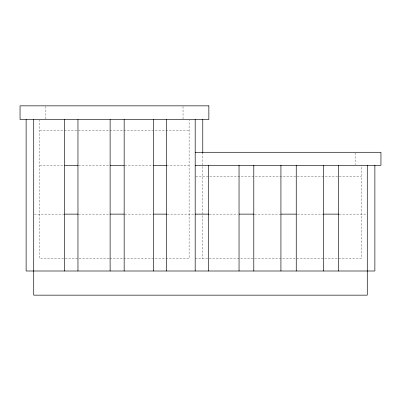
<?xml version="1.0" encoding="UTF-8"?>
<svg xmlns="http://www.w3.org/2000/svg" width="401" height="401" viewBox="0 0 401 401"><rect width="100%" height="100%" fill="white"/><g stroke="black" fill="none" stroke-linecap="round" stroke-linejoin="round"><path stroke-width="0.3" stroke-dasharray="2 1.5" d="M39.789 130.26L109.142 130.26M109.764 130.26L189.112 130.26M39.789 165.302L64.155 165.302M78.516 165.302L109.142 165.302M124.731 165.302L152.876 165.302M166.575 165.302L189.112 165.302M195.768 176.44L361.211 176.44M34.336 214.129L64.696 214.129M78.451 214.129L109.498 214.129M124.716 214.129L153.022 214.129M167.197 214.129L194.565 214.129M209.307 214.129L237.803 214.129M254.409 214.129L280.309 214.129M297.487 214.129L322.85 214.129M339.241 214.129L366.659 214.129M109.142 258.67L39.789 258.67L39.789 120.11M109.764 258.67L189.112 258.67L189.112 120.11M195.187 258.67L361.211 258.67L361.211 165.302M355.136 152.911L355.136 164.681M202.776 152.666L202.776 258.67M183.036 106.465L183.036 118.891M45.864 106.465L45.864 118.891"/><path stroke-width="0.6" d="M195.187 152.29L380.95 152.29L380.95 165.302L195.187 165.302M64.696 165.302L77.964 165.302M110.115 165.302L124.16 165.302M153.633 165.302L166.575 165.302M64.696 214.129L77.964 214.129M110.115 214.129L124.16 214.129M153.633 214.129L166.575 214.129M195.187 214.129L208.685 214.129M239.041 214.129L253.793 214.129M280.926 214.129L296.249 214.129M323.472 214.129L338.619 214.129M374.875 165.302L374.875 271.001L26.125 271.001L26.125 119.513M367.281 165.302L367.281 295.156L33.719 295.156L33.719 119.513M338.619 165.302L338.619 271.001M323.472 165.302L323.472 271.001M296.249 165.302L296.249 271.001M280.926 165.302L280.926 271.001M253.793 165.302L253.793 271.001M239.041 165.302L239.041 271.001M208.685 165.302L208.685 271.001M202.776 119.513L202.776 152.666M195.187 119.513L195.187 271.001M166.575 119.513L166.575 271.001M153.633 119.513L153.633 271.001M124.16 119.513L124.16 271.001M110.115 119.513L110.115 271.001M77.964 119.513L77.964 271.001M64.696 119.513L64.696 271.001M208.851 105.844L20.05 105.844L20.05 119.513L208.851 119.513L208.851 105.844"/></g></svg>
